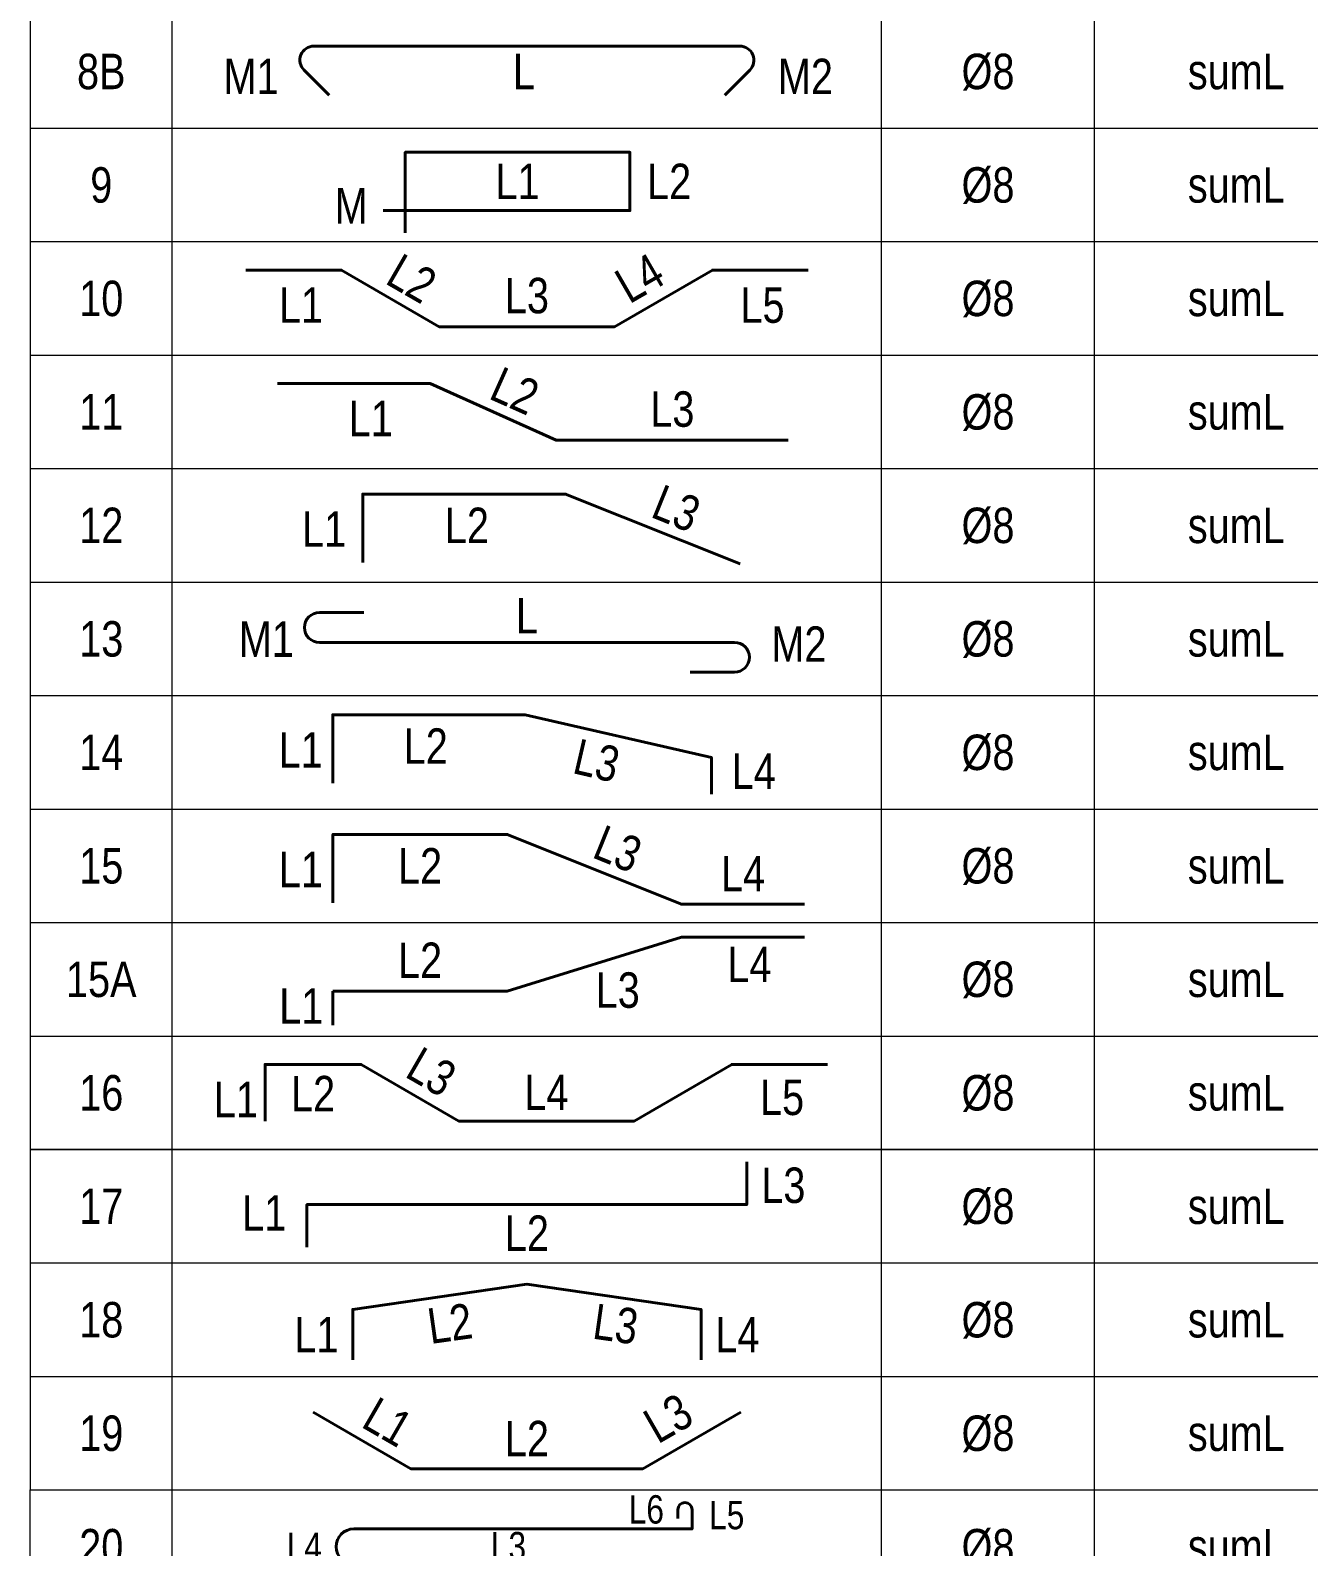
# Model space of a CAD drawing. Header units: millimetres. Extents: x -14778 to 41958, y -833 to 22884.
# Drawn here: x 19867 to 19957.1, y 5774.3 to 5881.2 of the extents above; entities that cross this region are included whole.
import ezdxf
from ezdxf.enums import TextEntityAlignment as Align

# ---------------------------------------------------------------- set-up
doc = ezdxf.new("R2010")
doc.units = ezdxf.units.MM
for name, color, linetype, lineweight in [('DCE_BaoBeTong', 4, 'Continuous', 20), ('Dce_text', 7, 'Continuous', 13), ('DCE_ThepChu', 1, 'Continuous', 40)]:
    doc.layers.add(name, color=color, linetype=linetype, lineweight=lineweight)
doc.styles.add('Dce_Text', font='arial.ttf', dxfattribs={"width": 0.85})

# ---------------------------------------------------------------- blocks, each defined once
blk = doc.blocks.new('TK9')
at = {"layer": 'DCE_BaoBeTong'}
for p, q in [((25, -8), (25, 0)), ((75, -8), (75, 0)), ((90, -8), (90, 0))]:
    blk.add_line(p, q, dxfattribs=at)
for points in [[(15, -8), (25, -8), (75, -8), (90, -8), (122.5, -8), (135, -8), (147.5, -8), (167.5, -8), (192.5, -8), (192.5, 0)], [(15, 0), (15, -8)]]:
    blk.add_lwpolyline(points, dxfattribs=at)
at = {"layer": 'DCE_ThepChu'}
blk.add_lwpolyline([(41.42, -7.37), (41.42, -1.7), (57.26, -1.7), (57.26, -5.81), (39.86, -5.81)], dxfattribs=at)
at = {"layer": 'Dce_text', "color": 2, "style": 'Dce_Text', "width": 0.8, "flags": 4}
for tag, p in [('SH', (20, -4)), ('DK', (82.5, -4)), ('sumL', (100, -4)), ('SKC', (116.25, -4)), ('SL', (128.75, -4))]:
    blk.add_attdef(tag, text='', height=2.5, dxfattribs=at).set_placement(p, align=Align.MIDDLE_CENTER)
at = {"layer": 'Dce_text', "color": 2, "style": 'Dce_Text', "width": 0.8}
for tag, p in [('L1', (49.34, -3.76)), ('TSL', (141.25, -4))]:
    blk.add_attdef(tag, text='', height=2.5, dxfattribs=at).set_placement(p, align=Align.MIDDLE_CENTER)
blk.add_attdef('L2', text='', height=2.5, dxfattribs=at).set_placement((58.47, -3.76), align=Align.MIDDLE_LEFT)
at = {"layer": 'Dce_text', "color": 2, "style": 'Dce_Text', "width": 0.8, "flags": 4}
for tag, p in [('Lall', (162.5, -4)), ('KL', (185.5, -4))]:
    blk.add_attdef(tag, text='', height=2.5, dxfattribs=at).set_placement(p, align=Align.MIDDLE_RIGHT)
at = {"layer": 'Dce_text', "color": 2, "style": 'Dce_Text', "width": 0.8}
blk.add_attdef('M', text='', height=2.5, dxfattribs=at).set_placement((38.78, -5.47), align=Align.MIDDLE_RIGHT)
blk = doc.blocks.new('TK10')
at = {"layer": 'DCE_BaoBeTong'}
for p, q in [((25, -8), (25, 0)), ((75, -8), (75, 0)), ((90, -8), (90, 0))]:
    blk.add_line(p, q, dxfattribs=at)
for points in [[(15, -8), (25, -8), (75, -8), (90, -8), (122.5, -8), (135, -8), (147.5, -8), (167.5, -8), (192.5, -8), (192.5, 0)], [(15, 0), (15, -8)]]:
    blk.add_lwpolyline(points, dxfattribs=at)
at = {"layer": 'DCE_ThepChu'}
blk.add_lwpolyline([(69.82, -2), (63.07, -2), (56.18, -6), (43.82, -6), (36.93, -2), (30.18, -2)], dxfattribs=at)
at = {"layer": 'Dce_text', "color": 2, "style": 'Dce_Text', "width": 0.8}
for tag, rotation, p in [('L2', 330, (41.89, -2.6)), ('L4', 30, (57.94, -2.57))]:
    blk.add_attdef(tag, text='', height=2.5, rotation=rotation, dxfattribs=at).set_placement(p, align=Align.MIDDLE_CENTER)
at = {"layer": 'Dce_text', "color": 2, "style": 'Dce_Text', "width": 0.8, "flags": 4}
for tag, p in [('SH', (20, -4)), ('DK', (82.5, -4)), ('sumL', (100, -4)), ('SKC', (116.25, -4)), ('SL', (128.75, -4))]:
    blk.add_attdef(tag, text='', height=2.5, dxfattribs=at).set_placement(p, align=Align.MIDDLE_CENTER)
at = {"layer": 'Dce_text', "color": 2, "style": 'Dce_Text', "width": 0.8}
for tag, p in [('L3', (50, -3.8)), ('TSL', (141.25, -4))]:
    blk.add_attdef(tag, text='', height=2.5, dxfattribs=at).set_placement(p, align=Align.MIDDLE_CENTER)
at = {"layer": 'Dce_text', "color": 2, "style": 'Dce_Text', "width": 0.8, "flags": 4}
for tag, p in [('Lall', (162.5, -4)), ('KL', (185.5, -4))]:
    blk.add_attdef(tag, text='', height=2.5, dxfattribs=at).set_placement(p, align=Align.MIDDLE_RIGHT)
at = {"layer": 'Dce_text', "color": 2, "style": 'Dce_Text', "width": 0.8}
blk.add_attdef('L1', text='', height=2.5, dxfattribs=at).set_placement((35.63, -4.48), align=Align.MIDDLE_RIGHT)
blk.add_attdef('L5', text='', height=2.5, dxfattribs=at).set_placement((64.27, -4.48), align=Align.MIDDLE_LEFT)
blk = doc.blocks.new('TK11')
at = {"layer": 'DCE_BaoBeTong'}
for p, q in [((25, -8), (25, 0)), ((75, -8), (75, 0)), ((90, -8), (90, 0))]:
    blk.add_line(p, q, dxfattribs=at)
for points in [[(15, -8), (25, -8), (75, -8), (90, -8), (122.5, -8), (135, -8), (147.5, -8), (167.5, -8), (192.5, -8), (192.5, 0)], [(15, 0), (15, -8)]]:
    blk.add_lwpolyline(points, dxfattribs=at)
at = {"layer": 'DCE_ThepChu'}
blk.add_lwpolyline([(68.42, -6), (52.07, -6), (43.18, -2), (32.43, -2)], dxfattribs=at)
at = {"layer": 'Dce_text', "color": 2, "style": 'Dce_Text', "width": 0.8}
blk.add_attdef('L2', text='', height=2.5, rotation=336, dxfattribs=at).set_placement((49.15, -2.53), align=Align.MIDDLE_CENTER)
at = {"layer": 'Dce_text', "color": 2, "style": 'Dce_Text', "width": 0.8, "flags": 4}
for tag, p in [('SH', (20, -4)), ('DK', (82.5, -4)), ('sumL', (100, -4)), ('SKC', (116.25, -4)), ('SL', (128.75, -4))]:
    blk.add_attdef(tag, text='', height=2.5, dxfattribs=at).set_placement(p, align=Align.MIDDLE_CENTER)
at = {"layer": 'Dce_text', "color": 2, "style": 'Dce_Text', "width": 0.8}
for tag, p in [('L3', (60.25, -3.8)), ('TSL', (141.25, -4))]:
    blk.add_attdef(tag, text='', height=2.5, dxfattribs=at).set_placement(p, align=Align.MIDDLE_CENTER)
at = {"layer": 'Dce_text', "color": 2, "style": 'Dce_Text', "width": 0.8, "flags": 4}
for tag, p in [('Lall', (162.5, -4)), ('KL', (185.5, -4))]:
    blk.add_attdef(tag, text='', height=2.5, dxfattribs=at).set_placement(p, align=Align.MIDDLE_RIGHT)
at = {"layer": 'Dce_text', "color": 2, "style": 'Dce_Text', "width": 0.8}
blk.add_attdef('L1', text='', height=2.5, dxfattribs=at).set_placement((40.55, -4.48), align=Align.MIDDLE_RIGHT)
blk = doc.blocks.new('TK12')
at = {"layer": 'DCE_BaoBeTong'}
for p, q in [((25, -8), (25, 0)), ((75, -8), (75, 0)), ((90, -8), (90, 0))]:
    blk.add_line(p, q, dxfattribs=at)
for points in [[(15, -8), (25, -8), (75, -8), (90, -8), (122.5, -8), (135, -8), (147.5, -8), (167.5, -8), (192.5, -8), (192.5, 0)], [(15, 0), (15, -8)]]:
    blk.add_lwpolyline(points, dxfattribs=at)
at = {"layer": 'DCE_ThepChu'}
blk.add_lwpolyline([(65.02, -6.71), (52.73, -1.79), (38.43, -1.79), (38.43, -6.62)], dxfattribs=at)
at = {"layer": 'Dce_text', "color": 2, "style": 'Dce_Text', "width": 0.8}
blk.add_attdef('L3', text='', height=2.5, rotation=338, dxfattribs=at).set_placement((60.53, -2.8), align=Align.MIDDLE_CENTER)
at = {"layer": 'Dce_text', "color": 2, "style": 'Dce_Text', "width": 0.8, "flags": 4}
for tag, p in [('SH', (20, -4)), ('DK', (82.5, -4)), ('sumL', (100, -4)), ('SKC', (116.25, -4)), ('SL', (128.75, -4))]:
    blk.add_attdef(tag, text='', height=2.5, dxfattribs=at).set_placement(p, align=Align.MIDDLE_CENTER)
at = {"layer": 'Dce_text', "color": 2, "style": 'Dce_Text', "width": 0.8}
blk.add_attdef('L1', text='', height=2.5, dxfattribs=at).set_placement((37.26, -4.27), align=Align.MIDDLE_RIGHT)
for tag, p in [('L2', (45.77, -4)), ('TSL', (141.25, -4))]:
    blk.add_attdef(tag, text='', height=2.5, dxfattribs=at).set_placement(p, align=Align.MIDDLE_CENTER)
at = {"layer": 'Dce_text', "color": 2, "style": 'Dce_Text', "width": 0.8, "flags": 4}
for tag, p in [('Lall', (162.5, -4)), ('KL', (185.5, -4))]:
    blk.add_attdef(tag, text='', height=2.5, dxfattribs=at).set_placement(p, align=Align.MIDDLE_RIGHT)
blk = doc.blocks.new('TK13')
at = {"layer": 'DCE_BaoBeTong'}
for p, q in [((25, -8), (25, 0)), ((75, -8), (75, 0)), ((90, -8), (90, 0))]:
    blk.add_line(p, q, dxfattribs=at)
for points in [[(15, -8), (25, -8), (75, -8), (90, -8), (122.5, -8), (135, -8), (147.5, -8), (167.5, -8), (192.5, -8), (192.5, 0)], [(15, 0), (15, -8)]]:
    blk.add_lwpolyline(points, dxfattribs=at)
at = {"layer": 'DCE_ThepChu'}
blk.add_lwpolyline([(38.5, -2.15), (35.37, -2.15, 1), (35.37, -4.25), (64.63, -4.25, -1), (64.63, -6.35), (61.5, -6.35)], format="xyb", dxfattribs=at)
at = {"layer": 'Dce_text', "color": 2, "style": 'Dce_Text', "width": 0.8, "flags": 4}
for tag, p in [('L', (50, -2.38)), ('SH', (20, -4)), ('DK', (82.5, -4)), ('sumL', (100, -4)), ('SKC', (116.25, -4)), ('SL', (128.75, -4))]:
    blk.add_attdef(tag, text='', height=2.5, dxfattribs=at).set_placement(p, align=Align.MIDDLE_CENTER)
at = {"layer": 'Dce_text', "color": 2, "style": 'Dce_Text', "width": 0.8}
blk.add_attdef('M1', text='', height=2.5, dxfattribs=at).set_placement((33.56, -4.02), align=Align.MIDDLE_RIGHT)
blk.add_attdef('M2', text='', height=2.5, dxfattribs=at).set_placement((67.23, -4.37), align=Align.MIDDLE_LEFT)
blk.add_attdef('TSL', text='', height=2.5, dxfattribs=at).set_placement((141.25, -4), align=Align.MIDDLE_CENTER)
at = {"layer": 'Dce_text', "color": 2, "style": 'Dce_Text', "width": 0.8, "flags": 4}
for tag, p in [('Lall', (162.5, -4)), ('KL', (185.5, -4))]:
    blk.add_attdef(tag, text='', height=2.5, dxfattribs=at).set_placement(p, align=Align.MIDDLE_RIGHT)
blk = doc.blocks.new('TK14')
at = {"layer": 'DCE_BaoBeTong'}
for p, q in [((25, -8), (25, 0)), ((75, -8), (75, 0)), ((90, -8), (90, 0))]:
    blk.add_line(p, q, dxfattribs=at)
for points in [[(15, -8), (25, -8), (75, -8), (90, -8), (122.5, -8), (135, -8), (147.5, -8), (167.5, -8), (192.5, -8), (192.5, 0)], [(15, 0), (15, -8)]]:
    blk.add_lwpolyline(points, dxfattribs=at)
at = {"layer": 'DCE_ThepChu'}
blk.add_lwpolyline([(63, -6.94), (63, -4.36), (49.87, -1.35), (36.32, -1.35), (36.32, -6.18)], dxfattribs=at)
at = {"layer": 'Dce_text', "color": 2, "style": 'Dce_Text', "width": 0.8, "flags": 4}
for tag, p in [('SH', (20, -4)), ('DK', (82.5, -4)), ('sumL', (100, -4)), ('SKC', (116.25, -4)), ('SL', (128.75, -4))]:
    blk.add_attdef(tag, text='', height=2.5, dxfattribs=at).set_placement(p, align=Align.MIDDLE_CENTER)
at = {"layer": 'Dce_text', "color": 2, "style": 'Dce_Text', "width": 0.8}
blk.add_attdef('L1', text='', height=2.5, dxfattribs=at).set_placement((35.23, -3.83), align=Align.MIDDLE_RIGHT)
for tag, p in [('L2', (42.86, -3.56)), ('TSL', (141.25, -4))]:
    blk.add_attdef(tag, text='', height=2.5, dxfattribs=at).set_placement(p, align=Align.MIDDLE_CENTER)
blk.add_attdef('L3', text='', height=2.5, rotation=347, dxfattribs=at).set_placement((54.92, -4.59), align=Align.MIDDLE_CENTER)
at = {"layer": 'Dce_text', "color": 2, "style": 'Dce_Text', "width": 0.8, "flags": 4}
for tag, p in [('Lall', (162.5, -4)), ('KL', (185.5, -4))]:
    blk.add_attdef(tag, text='', height=2.5, dxfattribs=at).set_placement(p, align=Align.MIDDLE_RIGHT)
at = {"layer": 'Dce_text', "color": 2, "style": 'Dce_Text', "width": 0.8}
blk.add_attdef('L4', text='', height=2.5, dxfattribs=at).set_placement((64.43, -5.33), align=Align.MIDDLE_LEFT)
blk = doc.blocks.new('TK15')
at = {"layer": 'DCE_BaoBeTong'}
for p, q in [((25, -8), (25, 0)), ((75, -8), (75, 0)), ((90, -8), (90, 0))]:
    blk.add_line(p, q, dxfattribs=at)
for points in [[(15, -8), (25, -8), (75, -8), (90, -8), (122.5, -8), (135, -8), (147.5, -8), (167.5, -8), (192.5, -8), (192.5, 0)], [(15, 0), (15, -8)]]:
    blk.add_lwpolyline(points, dxfattribs=at)
at = {"layer": 'DCE_ThepChu'}
blk.add_lwpolyline([(69.56, -6.71), (60.89, -6.71), (48.61, -1.79), (36.33, -1.79), (36.33, -6.62)], dxfattribs=at)
at = {"layer": 'Dce_text', "color": 2, "style": 'Dce_Text', "width": 0.8}
blk.add_attdef('L3', text='', height=2.5, rotation=338, dxfattribs=at).set_placement((56.41, -2.8), align=Align.MIDDLE_CENTER)
at = {"layer": 'Dce_text', "color": 2, "style": 'Dce_Text', "width": 0.8, "flags": 4}
for tag, p in [('SH', (20, -4)), ('DK', (82.5, -4)), ('sumL', (100, -4)), ('SKC', (116.25, -4)), ('SL', (128.75, -4))]:
    blk.add_attdef(tag, text='', height=2.5, dxfattribs=at).set_placement(p, align=Align.MIDDLE_CENTER)
at = {"layer": 'Dce_text', "color": 2, "style": 'Dce_Text', "width": 0.8}
blk.add_attdef('L1', text='', height=2.5, dxfattribs=at).set_placement((35.34, -4.27), align=Align.MIDDLE_RIGHT)
for tag, p in [('L2', (42.47, -4)), ('TSL', (141.25, -4)), ('L4', (65.23, -4.55))]:
    blk.add_attdef(tag, text='', height=2.5, dxfattribs=at).set_placement(p, align=Align.MIDDLE_CENTER)
at = {"layer": 'Dce_text', "color": 2, "style": 'Dce_Text', "width": 0.8, "flags": 4}
for tag, p in [('Lall', (162.5, -4)), ('KL', (185.5, -4))]:
    blk.add_attdef(tag, text='', height=2.5, dxfattribs=at).set_placement(p, align=Align.MIDDLE_RIGHT)
blk = doc.blocks.new('TK16')
at = {"layer": 'DCE_BaoBeTong'}
for p, q in [((25, -8), (25, 0)), ((75, -8), (75, 0)), ((90, -8), (90, 0))]:
    blk.add_line(p, q, dxfattribs=at)
for points in [[(15, -8), (25, -8), (75, -8), (90, -8), (122.5, -8), (135, -8), (147.5, -8), (167.5, -8), (192.5, -8), (192.5, 0)], [(15, 0), (15, -8)]]:
    blk.add_lwpolyline(points, dxfattribs=at)
at = {"layer": 'DCE_ThepChu'}
blk.add_lwpolyline([(71.19, -2), (64.44, -2), (57.55, -6), (45.2, -6), (38.31, -2), (31.55, -2), (31.55, -6)], dxfattribs=at)
at = {"layer": 'Dce_text', "color": 2, "style": 'Dce_Text', "width": 0.8}
blk.add_attdef('L3', text='', height=2.5, rotation=330, dxfattribs=at).set_placement((43.27, -2.52), align=Align.MIDDLE_CENTER)
at = {"layer": 'Dce_text', "color": 2, "style": 'Dce_Text', "width": 0.8, "flags": 4}
for tag, p in [('SH', (20, -4)), ('DK', (82.5, -4)), ('sumL', (100, -4)), ('SKC', (116.25, -4)), ('SL', (128.75, -4))]:
    blk.add_attdef(tag, text='', height=2.5, dxfattribs=at).set_placement(p, align=Align.MIDDLE_CENTER)
at = {"layer": 'Dce_text', "color": 2, "style": 'Dce_Text', "width": 0.8}
for tag, p in [('L2', (34.93, -4.06)), ('L4', (51.37, -3.97)), ('TSL', (141.25, -4))]:
    blk.add_attdef(tag, text='', height=2.5, dxfattribs=at).set_placement(p, align=Align.MIDDLE_CENTER)
blk.add_attdef('L5', text='', height=2.5, dxfattribs=at).set_placement((66.42, -4.32), align=Align.MIDDLE_LEFT)
at = {"layer": 'Dce_text', "color": 2, "style": 'Dce_Text', "width": 0.8, "flags": 4}
for tag, p in [('Lall', (162.5, -4)), ('KL', (185.5, -4))]:
    blk.add_attdef(tag, text='', height=2.5, dxfattribs=at).set_placement(p, align=Align.MIDDLE_RIGHT)
at = {"layer": 'Dce_text', "color": 2, "style": 'Dce_Text', "width": 0.8}
blk.add_attdef('L1', text='', height=2.5, dxfattribs=at).set_placement((31.04, -4.48), align=Align.MIDDLE_RIGHT)
blk = doc.blocks.new('TK18')
at = {"layer": 'DCE_BaoBeTong'}
for p, q in [((25, -8), (25, 0)), ((75, -8), (75, 0)), ((90, -8), (90, 0))]:
    blk.add_line(p, q, dxfattribs=at)
for points in [[(15, -8), (25, -8), (75, -8), (90, -8), (122.5, -8), (135, -8), (147.5, -8), (167.5, -8), (192.5, -8), (192.5, 0)], [(15, 0), (15, -8)]]:
    blk.add_lwpolyline(points, dxfattribs=at)
at = {"layer": 'DCE_ThepChu'}
blk.add_lwpolyline([(37.72, -6.83), (37.72, -3.27), (50, -1.5), (62.28, -3.27), (62.28, -6.83)], dxfattribs=at)
at = {"layer": 'Dce_text', "color": 2, "style": 'Dce_Text', "width": 0.8, "flags": 4}
for tag, p in [('SH', (20, -4)), ('DK', (82.5, -4)), ('sumL', (100, -4)), ('SKC', (116.25, -4)), ('SL', (128.75, -4))]:
    blk.add_attdef(tag, text='', height=2.5, dxfattribs=at).set_placement(p, align=Align.MIDDLE_CENTER)
at = {"layer": 'Dce_text', "color": 2, "style": 'Dce_Text', "width": 0.8}
for tag, rotation, p in [('L2', 8, (44.57, -4.26)), ('L3', 352, (56.26, -4.3))]:
    blk.add_attdef(tag, text='', height=2.5, rotation=rotation, dxfattribs=at).set_placement(p, align=Align.MIDDLE_CENTER)
blk.add_attdef('TSL', text='', height=2.5, dxfattribs=at).set_placement((141.25, -4), align=Align.MIDDLE_CENTER)
at = {"layer": 'Dce_text', "color": 2, "style": 'Dce_Text', "width": 0.8, "flags": 4}
for tag, p in [('Lall', (162.5, -4)), ('KL', (185.5, -4))]:
    blk.add_attdef(tag, text='', height=2.5, dxfattribs=at).set_placement(p, align=Align.MIDDLE_RIGHT)
at = {"layer": 'Dce_text', "color": 2, "style": 'Dce_Text', "width": 0.8}
blk.add_attdef('L1', text='', height=2.5, dxfattribs=at).set_placement((36.72, -5.05), align=Align.MIDDLE_RIGHT)
blk.add_attdef('L4', text='', height=2.5, dxfattribs=at).set_placement((63.28, -5.05), align=Align.MIDDLE_LEFT)
blk = doc.blocks.new('TK19')
at = {"layer": 'DCE_BaoBeTong'}
for p, q in [((25, -8), (25, 0)), ((75, -8), (75, 0)), ((90, -8), (90, 0))]:
    blk.add_line(p, q, dxfattribs=at)
for points in [[(15, -8), (25, -8), (75, -8), (90, -8), (122.5, -8), (135, -8), (147.5, -8), (167.5, -8), (192.5, -8), (192.5, 0)], [(15, 0), (15, -8)]]:
    blk.add_lwpolyline(points, dxfattribs=at)
at = {"layer": 'DCE_ThepChu'}
blk.add_lwpolyline([(65.07, -2.51), (58.18, -6.51), (41.82, -6.51), (34.93, -2.51)], dxfattribs=at)
at = {"layer": 'Dce_text', "color": 2, "style": 'Dce_Text', "width": 0.8}
for tag, rotation, p in [('L1', 330, (40.2, -3.22)), ('L3', 30, (59.95, -2.94))]:
    blk.add_attdef(tag, text='', height=2.5, rotation=rotation, dxfattribs=at).set_placement(p, align=Align.MIDDLE_CENTER)
at = {"layer": 'Dce_text', "color": 2, "style": 'Dce_Text', "width": 0.8, "flags": 4}
for tag, p in [('SH', (20, -4)), ('DK', (82.5, -4)), ('sumL', (100, -4)), ('SKC', (116.25, -4)), ('SL', (128.75, -4))]:
    blk.add_attdef(tag, text='', height=2.5, dxfattribs=at).set_placement(p, align=Align.MIDDLE_CENTER)
at = {"layer": 'Dce_text', "color": 2, "style": 'Dce_Text', "width": 0.8}
for tag, p in [('L2', (50, -4.38)), ('TSL', (141.25, -4))]:
    blk.add_attdef(tag, text='', height=2.5, dxfattribs=at).set_placement(p, align=Align.MIDDLE_CENTER)
at = {"layer": 'Dce_text', "color": 2, "style": 'Dce_Text', "width": 0.8, "flags": 4}
for tag, p in [('Lall', (162.5, -4)), ('KL', (185.5, -4))]:
    blk.add_attdef(tag, text='', height=2.5, dxfattribs=at).set_placement(p, align=Align.MIDDLE_RIGHT)
blk = doc.blocks.new('TK20')
at = {"layer": 'DCE_BaoBeTong'}
for p, q in [((15, -8), (15, 0)), ((25, -8), (25, 0)), ((75, -8), (75, 0)), ((90, -8), (90, 0))]:
    blk.add_line(p, q, dxfattribs=at)
at = {"layer": 'DCE_ThepChu'}
blk.add_lwpolyline([(60.64, -2.02), (60.64, -1.39, -1), (61.64, -1.39), (61.64, -2.75), (37.8, -2.75, 1), (37.8, -5.25), (61.64, -5.25), (61.64, -6.61, -1), (60.64, -6.61), (60.64, -5.98)], format="xyb", dxfattribs=at)
at = {"layer": 'Dce_text', "color": 2, "style": 'Dce_Text', "width": 0.8}
for tag, p in [('L6', (59.66, -1.38)), ('L4', (35.55, -4)), ('L1', (59.62, -6.62))]:
    blk.add_attdef(tag, text='', height=2, dxfattribs=at).set_placement(p, align=Align.MIDDLE_RIGHT)
for tag, p in [('L5', (62.84, -1.78)), ('L2', (62.82, -6.15))]:
    blk.add_attdef(tag, text='', height=2, dxfattribs=at).set_placement(p, align=Align.MIDDLE_LEFT)
at = {"layer": 'Dce_text', "color": 2, "style": 'Dce_Text', "width": 0.8, "flags": 4}
for tag, p in [('SH', (20, -4)), ('DK', (82.5, -4)), ('sumL', (100, -4)), ('SKC', (116.25, -4)), ('SL', (128.75, -4))]:
    blk.add_attdef(tag, text='', height=2.5, dxfattribs=at).set_placement(p, align=Align.MIDDLE_CENTER)
at = {"layer": 'Dce_text', "color": 2, "style": 'Dce_Text', "width": 0.8}
for tag, height, p in [('L3', 2, (48.7, -3.96)), ('TSL', 2.5, (141.25, -4))]:
    blk.add_attdef(tag, text='', height=height, dxfattribs=at).set_placement(p, align=Align.MIDDLE_CENTER)
at = {"layer": 'Dce_text', "color": 2, "style": 'Dce_Text', "width": 0.8, "flags": 4}
for tag, p in [('Lall', (162.5, -4)), ('KL', (185.5, -4))]:
    blk.add_attdef(tag, text='', height=2.5, dxfattribs=at).set_placement(p, align=Align.MIDDLE_RIGHT)
blk = doc.blocks.new('TK17')
at = {"layer": 'DCE_BaoBeTong'}
for p, q in [((25, -8), (25, 0)), ((75, -8), (75, 0)), ((90, -8), (90, 0))]:
    blk.add_line(p, q, dxfattribs=at)
blk.add_lwpolyline([(15, -8), (25, -8), (75, -8), (90, -8), (122.5, -8), (135, -8), (147.5, -8), (167.5, -8), (192.5, -8), (192.5, 0), (167.5, 0), (147.5, 0), (135, 0), (122.5, 0), (90, 0), (75, 0), (25, 0), (15, 0), (15, -8)], dxfattribs=at)
at = {"layer": 'DCE_ThepChu'}
blk.add_lwpolyline([(65.5, -0.88), (65.5, -3.88), (34.5, -3.88), (34.5, -6.88)], dxfattribs=at)
at = {"layer": 'Dce_text', "color": 2, "style": 'Dce_Text', "width": 0.8}
blk.add_attdef('L3', text='', height=2.5, dxfattribs=at).set_placement((66.52, -2.52), align=Align.MIDDLE_LEFT)
at = {"layer": 'Dce_text', "color": 2, "style": 'Dce_Text', "width": 0.8, "flags": 4}
for tag, p in [('SH', (20, -4)), ('DK', (82.5, -4)), ('sumL', (100, -4)), ('SKC', (116.25, -4)), ('SL', (128.75, -4))]:
    blk.add_attdef(tag, text='', height=2.5, dxfattribs=at).set_placement(p, align=Align.MIDDLE_CENTER)
at = {"layer": 'Dce_text', "color": 2, "style": 'Dce_Text', "width": 0.8}
for tag, p in [('TSL', (141.25, -4)), ('L2', (50, -5.9))]:
    blk.add_attdef(tag, text='', height=2.5, dxfattribs=at).set_placement(p, align=Align.MIDDLE_CENTER)
at = {"layer": 'Dce_text', "color": 2, "style": 'Dce_Text', "width": 0.8, "flags": 4}
for tag, p in [('Lall', (162.5, -4)), ('KL', (185.5, -4))]:
    blk.add_attdef(tag, text='', height=2.5, dxfattribs=at).set_placement(p, align=Align.MIDDLE_RIGHT)
at = {"layer": 'Dce_text', "color": 2, "style": 'Dce_Text', "width": 0.8}
blk.add_attdef('L1', text='', height=2.5, dxfattribs=at).set_placement((33.04, -4.48), align=Align.MIDDLE_RIGHT)
blk = doc.blocks.new('TK15A')
at = {"layer": 'DCE_BaoBeTong'}
for p, q in [((25, -8), (25, 0)), ((75, -8), (75, 0)), ((90, -8), (90, 0))]:
    blk.add_line(p, q, dxfattribs=at)
for points in [[(15, -8), (25, -8), (75, -8), (90, -8), (122.5, -8), (135, -8), (147.5, -8), (167.5, -8), (192.5, -8), (192.5, 0)], [(15, 0), (15, -8)]]:
    blk.add_lwpolyline(points, dxfattribs=at)
at = {"layer": 'DCE_ThepChu'}
for p, q in [((60.89, -1.02), (48.61, -4.83)), ((69.56, -1.02), (60.89, -1.02)), ((48.61, -4.83), (36.33, -4.83)), ((36.33, -4.83), (36.33, -7.23))]:
    blk.add_line(p, q, dxfattribs=at)
at = {"layer": 'Dce_text', "color": 2, "style": 'Dce_Text', "width": 0.8}
for tag, p in [('L2', (42.47, -2.66)), ('L4', (65.68, -2.95)), ('TSL', (141.25, -4)), ('L3', (56.39, -4.77))]:
    blk.add_attdef(tag, text='', height=2.5, dxfattribs=at).set_placement(p, align=Align.MIDDLE_CENTER)
at = {"layer": 'Dce_text', "color": 2, "style": 'Dce_Text', "width": 0.8, "flags": 4}
for tag, p in [('SH', (20, -4)), ('DK', (82.5, -4)), ('sumL', (100, -4)), ('SKC', (116.25, -4)), ('SL', (128.75, -4))]:
    blk.add_attdef(tag, text='', height=2.5, dxfattribs=at).set_placement(p, align=Align.MIDDLE_CENTER)
for tag, p in [('Lall', (162.5, -4)), ('KL', (185.5, -4))]:
    blk.add_attdef(tag, text='', height=2.5, dxfattribs=at).set_placement(p, align=Align.MIDDLE_RIGHT)
at = {"layer": 'Dce_text', "color": 2, "style": 'Dce_Text', "width": 0.8}
blk.add_attdef('L1', text='', height=2.5, dxfattribs=at).set_placement((35.65, -5.88), align=Align.MIDDLE_RIGHT)
blk = doc.blocks.new('TK8B')
at = {"layer": 'DCE_BaoBeTong'}
for p, q in [((25, -8), (25, 0)), ((75, -8), (75, 0)), ((90, -8), (90, 0))]:
    blk.add_line(p, q, dxfattribs=at)
for points in [[(15, -8), (25, -8), (75, -8), (90, -8), (122.5, -8), (135, -8), (147.5, -8), (167.5, -8), (192.5, -8), (192.5, 0)], [(15, 0), (15, -8)]]:
    blk.add_lwpolyline(points, dxfattribs=at)
at = {"layer": 'DCE_ThepChu'}
blk.add_line((35, -2.21), (65, -2.21), dxfattribs=at)
for points in [[(34.29, -3.91), (36.06, -5.68)], [(65.71, -3.91), (63.94, -5.68)]]:
    blk.add_lwpolyline(points, dxfattribs=at)
for centre, start, end in [((35, -3.21), 90, 225), ((65, -3.21), 315, 90)]:
    blk.add_arc(centre, 1, start, end, dxfattribs=at)
at = {"layer": 'Dce_text', "color": 2, "style": 'Dce_Text', "width": 0.8, "flags": 4}
for tag, p in [('SH', (20, -4)), ('L', (49.79, -4)), ('DK', (82.5, -4)), ('sumL', (100, -4)), ('SKC', (116.25, -4)), ('SL', (128.75, -4))]:
    blk.add_attdef(tag, text='', height=2.5, dxfattribs=at).set_placement(p, align=Align.MIDDLE_CENTER)
at = {"layer": 'Dce_text', "color": 2, "style": 'Dce_Text', "width": 0.8}
blk.add_attdef('M1', text='', height=2.5, dxfattribs=at).set_placement((32.5, -4.36), align=Align.MIDDLE_RIGHT)
blk.add_attdef('M2', text='', height=2.5, dxfattribs=at).set_placement((67.69, -4.36), align=Align.MIDDLE_LEFT)
blk.add_attdef('TSL', text='', height=2.5, dxfattribs=at).set_placement((141.25, -4), align=Align.MIDDLE_CENTER)
at = {"layer": 'Dce_text', "color": 2, "style": 'Dce_Text', "width": 0.8, "flags": 4}
for tag, p in [('Lall', (162.5, -4)), ('KL', (185.5, -4))]:
    blk.add_attdef(tag, text='', height=2.5, dxfattribs=at).set_placement(p, align=Align.MIDDLE_RIGHT)
blk = doc.blocks.new('Block_ALL')
ref = blk.add_blockref('TK8B', (19851.97, 5882.29))
ref.add_attrib('M2', 'M2', dxfattribs={"layer": 'Dce_text', "color": 2, "height": 2.5, "style": 'Dce_Text', "width": 0.8}).set_placement((19919.66, 5877.94), align=Align.MIDDLE_LEFT)
ref.add_attrib('M1', 'M1', dxfattribs={"layer": 'Dce_text', "color": 2, "height": 2.5, "style": 'Dce_Text', "width": 0.8}).set_placement((19884.47, 5877.94), align=Align.MIDDLE_RIGHT)
ref.add_attrib('sumL', 'sumL', dxfattribs={"layer": 'Dce_text', "color": 2, "height": 2.5, "style": 'Dce_Text', "width": 0.8}).set_placement((19951.97, 5878.29), align=Align.MIDDLE_CENTER)
ref.add_attrib('DK', 'Ø8', dxfattribs={"layer": 'Dce_text', "color": 2, "height": 2.5, "style": 'Dce_Text', "width": 0.8}).set_placement((19934.47, 5878.29), align=Align.MIDDLE_CENTER)
ref.add_attrib('L', 'L', dxfattribs={"layer": 'Dce_text', "color": 2, "height": 2.5, "style": 'Dce_Text', "width": 0.8}).set_placement((19901.76, 5878.29), align=Align.MIDDLE_CENTER)
ref.add_attrib('SH', '8B', dxfattribs={"layer": 'Dce_text', "color": 2, "height": 2.5, "style": 'Dce_Text', "width": 0.8}).set_placement((19871.97, 5878.29), align=Align.MIDDLE_CENTER)
ref = blk.add_blockref('TK9', (19851.97, 5874.29))
ref.add_attrib('L2', 'L2', dxfattribs={"layer": 'Dce_text', "color": 2, "height": 2.5, "style": 'Dce_Text', "width": 0.8}).set_placement((19910.44, 5870.54), align=Align.MIDDLE_LEFT)
ref.add_attrib('L1', 'L1', dxfattribs={"layer": 'Dce_text', "color": 2, "height": 2.5, "style": 'Dce_Text', "width": 0.8}).set_placement((19901.31, 5870.54), align=Align.MIDDLE_CENTER)
ref.add_attrib('M', 'M', dxfattribs={"layer": 'Dce_text', "color": 2, "height": 2.5, "style": 'Dce_Text', "width": 0.8}).set_placement((19890.75, 5868.82), align=Align.MIDDLE_RIGHT)
ref.add_attrib('SH', '9', dxfattribs={"layer": 'Dce_text', "color": 2, "height": 2.5, "style": 'Dce_Text', "width": 0.8}).set_placement((19871.97, 5870.29), align=Align.MIDDLE_CENTER)
ref.add_attrib('DK', 'Ø8', dxfattribs={"layer": 'Dce_text', "color": 2, "height": 2.5, "style": 'Dce_Text', "width": 0.8}).set_placement((19934.47, 5870.29), align=Align.MIDDLE_CENTER)
ref.add_attrib('sumL', 'sumL', dxfattribs={"layer": 'Dce_text', "color": 2, "height": 2.5, "style": 'Dce_Text', "width": 0.8}).set_placement((19951.97, 5870.29), align=Align.MIDDLE_CENTER)
ref = blk.add_blockref('TK10', (19851.97, 5866.29))
ref.add_attrib('L5', 'L5', dxfattribs={"layer": 'Dce_text', "color": 2, "height": 2.5, "style": 'Dce_Text', "width": 0.8}).set_placement((19917.02, 5861.82), align=Align.MIDDLE_LEFT)
ref.add_attrib('L4', 'L4', dxfattribs={"layer": 'Dce_text', "color": 2, "height": 2.5, "rotation": 30, "style": 'Dce_Text', "width": 0.8}).set_placement((19909.91, 5863.72), align=Align.MIDDLE_CENTER)
ref.add_attrib('L3', 'L3', dxfattribs={"layer": 'Dce_text', "color": 2, "height": 2.5, "style": 'Dce_Text', "width": 0.8}).set_placement((19901.97, 5862.49), align=Align.MIDDLE_CENTER)
ref.add_attrib('L2', 'L2', dxfattribs={"layer": 'Dce_text', "color": 2, "height": 2.5, "rotation": 330, "style": 'Dce_Text', "width": 0.8}).set_placement((19893.86, 5863.69), align=Align.MIDDLE_CENTER)
ref.add_attrib('L1', 'L1', dxfattribs={"layer": 'Dce_text', "color": 2, "height": 2.5, "style": 'Dce_Text', "width": 0.8}).set_placement((19887.6, 5861.82), align=Align.MIDDLE_RIGHT)
ref.add_attrib('sumL', 'sumL', dxfattribs={"layer": 'Dce_text', "color": 2, "height": 2.5, "style": 'Dce_Text', "width": 0.8}).set_placement((19951.97, 5862.29), align=Align.MIDDLE_CENTER)
ref.add_attrib('DK', 'Ø8', dxfattribs={"layer": 'Dce_text', "color": 2, "height": 2.5, "style": 'Dce_Text', "width": 0.8}).set_placement((19934.47, 5862.29), align=Align.MIDDLE_CENTER)
ref.add_attrib('SH', '10', dxfattribs={"layer": 'Dce_text', "color": 2, "height": 2.5, "style": 'Dce_Text', "width": 0.8}).set_placement((19871.97, 5862.29), align=Align.MIDDLE_CENTER)
ref = blk.add_blockref('TK11', (19851.97, 5858.29))
ref.add_attrib('SH', '11', dxfattribs={"layer": 'Dce_text', "color": 2, "height": 2.5, "style": 'Dce_Text', "width": 0.8}).set_placement((19871.97, 5854.29), align=Align.MIDDLE_CENTER)
ref.add_attrib('DK', 'Ø8', dxfattribs={"layer": 'Dce_text', "color": 2, "height": 2.5, "style": 'Dce_Text', "width": 0.8}).set_placement((19934.47, 5854.29), align=Align.MIDDLE_CENTER)
ref.add_attrib('sumL', 'sumL', dxfattribs={"layer": 'Dce_text', "color": 2, "height": 2.5, "style": 'Dce_Text', "width": 0.8}).set_placement((19951.97, 5854.29), align=Align.MIDDLE_CENTER)
ref.add_attrib('L1', 'L1', dxfattribs={"layer": 'Dce_text', "color": 2, "height": 2.5, "style": 'Dce_Text', "width": 0.8}).set_placement((19892.52, 5853.82), align=Align.MIDDLE_RIGHT)
ref.add_attrib('L2', 'L2', dxfattribs={"layer": 'Dce_text', "color": 2, "height": 2.5, "rotation": 336, "style": 'Dce_Text', "width": 0.8}).set_placement((19901.12, 5855.77), align=Align.MIDDLE_CENTER)
ref.add_attrib('L3', 'L3', dxfattribs={"layer": 'Dce_text', "color": 2, "height": 2.5, "style": 'Dce_Text', "width": 0.8}).set_placement((19912.22, 5854.49), align=Align.MIDDLE_CENTER)
ref = blk.add_blockref('TK12', (19851.97, 5850.29))
ref.add_attrib('SH', '12', dxfattribs={"layer": 'Dce_text', "color": 2, "height": 2.5, "style": 'Dce_Text', "width": 0.8}).set_placement((19871.97, 5846.29), align=Align.MIDDLE_CENTER)
ref.add_attrib('DK', 'Ø8', dxfattribs={"layer": 'Dce_text', "color": 2, "height": 2.5, "style": 'Dce_Text', "width": 0.8}).set_placement((19934.47, 5846.29), align=Align.MIDDLE_CENTER)
ref.add_attrib('sumL', 'sumL', dxfattribs={"layer": 'Dce_text', "color": 2, "height": 2.5, "style": 'Dce_Text', "width": 0.8}).set_placement((19951.97, 5846.29), align=Align.MIDDLE_CENTER)
ref.add_attrib('L1', 'L1', dxfattribs={"layer": 'Dce_text', "color": 2, "height": 2.5, "style": 'Dce_Text', "width": 0.8}).set_placement((19889.23, 5846.03), align=Align.MIDDLE_RIGHT)
ref.add_attrib('L2', 'L2', dxfattribs={"layer": 'Dce_text', "color": 2, "height": 2.5, "style": 'Dce_Text', "width": 0.8}).set_placement((19897.74, 5846.29), align=Align.MIDDLE_CENTER)
ref.add_attrib('L3', 'L3', dxfattribs={"layer": 'Dce_text', "color": 2, "height": 2.5, "rotation": 338, "style": 'Dce_Text', "width": 0.8}).set_placement((19912.51, 5847.49), align=Align.MIDDLE_CENTER)
ref = blk.add_blockref('TK13', (19851.97, 5842.29))
ref.add_attrib('SH', '13', dxfattribs={"layer": 'Dce_text', "color": 2, "height": 2.5, "style": 'Dce_Text', "width": 0.8}).set_placement((19871.97, 5838.29), align=Align.MIDDLE_CENTER)
ref.add_attrib('L', 'L', dxfattribs={"layer": 'Dce_text', "color": 2, "height": 2.5, "style": 'Dce_Text', "width": 0.8}).set_placement((19901.97, 5839.92), align=Align.MIDDLE_CENTER)
ref.add_attrib('DK', 'Ø8', dxfattribs={"layer": 'Dce_text', "color": 2, "height": 2.5, "style": 'Dce_Text', "width": 0.8}).set_placement((19934.47, 5838.29), align=Align.MIDDLE_CENTER)
ref.add_attrib('sumL', 'sumL', dxfattribs={"layer": 'Dce_text', "color": 2, "height": 2.5, "style": 'Dce_Text', "width": 0.8}).set_placement((19951.97, 5838.29), align=Align.MIDDLE_CENTER)
ref.add_attrib('M1', 'M1', dxfattribs={"layer": 'Dce_text', "color": 2, "height": 2.5, "style": 'Dce_Text', "width": 0.8}).set_placement((19885.54, 5838.27), align=Align.MIDDLE_RIGHT)
ref.add_attrib('M2', 'M2', dxfattribs={"layer": 'Dce_text', "color": 2, "height": 2.5, "style": 'Dce_Text', "width": 0.8}).set_placement((19919.2, 5837.92), align=Align.MIDDLE_LEFT)
ref = blk.add_blockref('TK14', (19851.97, 5834.29))
ref.add_attrib('L4', 'L4', dxfattribs={"layer": 'Dce_text', "color": 2, "height": 2.5, "style": 'Dce_Text', "width": 0.8}).set_placement((19916.4, 5828.96), align=Align.MIDDLE_LEFT)
ref.add_attrib('L3', 'L3', dxfattribs={"layer": 'Dce_text', "color": 2, "height": 2.5, "rotation": 347, "style": 'Dce_Text', "width": 0.8}).set_placement((19906.89, 5829.71), align=Align.MIDDLE_CENTER)
ref.add_attrib('L2', 'L2', dxfattribs={"layer": 'Dce_text', "color": 2, "height": 2.5, "style": 'Dce_Text', "width": 0.8}).set_placement((19894.84, 5830.73), align=Align.MIDDLE_CENTER)
ref.add_attrib('L1', 'L1', dxfattribs={"layer": 'Dce_text', "color": 2, "height": 2.5, "style": 'Dce_Text', "width": 0.8}).set_placement((19887.58, 5830.46), align=Align.MIDDLE_RIGHT)
ref.add_attrib('sumL', 'sumL', dxfattribs={"layer": 'Dce_text', "color": 2, "height": 2.5, "style": 'Dce_Text', "width": 0.8}).set_placement((19951.97, 5830.29), align=Align.MIDDLE_CENTER)
ref.add_attrib('DK', 'Ø8', dxfattribs={"layer": 'Dce_text', "color": 2, "height": 2.5, "style": 'Dce_Text', "width": 0.8}).set_placement((19934.47, 5830.29), align=Align.MIDDLE_CENTER)
ref.add_attrib('SH', '14', dxfattribs={"layer": 'Dce_text', "color": 2, "height": 2.5, "style": 'Dce_Text', "width": 0.8}).set_placement((19871.97, 5830.29), align=Align.MIDDLE_CENTER)
ref = blk.add_blockref('TK15', (19851.97, 5826.29))
ref.add_attrib('L4', 'L4', dxfattribs={"layer": 'Dce_text', "color": 2, "height": 2.5, "style": 'Dce_Text', "width": 0.8}).set_placement((19917.2, 5821.74), align=Align.MIDDLE_CENTER)
ref.add_attrib('L3', 'L3', dxfattribs={"layer": 'Dce_text', "color": 2, "height": 2.5, "rotation": 338, "style": 'Dce_Text', "width": 0.8}).set_placement((19908.38, 5823.49), align=Align.MIDDLE_CENTER)
ref.add_attrib('L2', 'L2', dxfattribs={"layer": 'Dce_text', "color": 2, "height": 2.5, "style": 'Dce_Text', "width": 0.8}).set_placement((19894.44, 5822.29), align=Align.MIDDLE_CENTER)
ref.add_attrib('L1', 'L1', dxfattribs={"layer": 'Dce_text', "color": 2, "height": 2.5, "style": 'Dce_Text', "width": 0.8}).set_placement((19887.59, 5822.03), align=Align.MIDDLE_RIGHT)
ref.add_attrib('sumL', 'sumL', dxfattribs={"layer": 'Dce_text', "color": 2, "height": 2.5, "style": 'Dce_Text', "width": 0.8}).set_placement((19951.97, 5822.29), align=Align.MIDDLE_CENTER)
ref.add_attrib('DK', 'Ø8', dxfattribs={"layer": 'Dce_text', "color": 2, "height": 2.5, "style": 'Dce_Text', "width": 0.8}).set_placement((19934.47, 5822.29), align=Align.MIDDLE_CENTER)
ref.add_attrib('SH', '15', dxfattribs={"layer": 'Dce_text', "color": 2, "height": 2.5, "style": 'Dce_Text', "width": 0.8}).set_placement((19871.97, 5822.29), align=Align.MIDDLE_CENTER)
ref = blk.add_blockref('TK15A', (19851.97, 5818.29))
ref.add_attrib('L4', 'L4', dxfattribs={"layer": 'Dce_text', "color": 2, "height": 2.5, "style": 'Dce_Text', "width": 0.8}).set_placement((19917.65, 5815.34), align=Align.MIDDLE_CENTER)
ref.add_attrib('L3', 'L3', dxfattribs={"layer": 'Dce_text', "color": 2, "height": 2.5, "style": 'Dce_Text', "width": 0.8}).set_placement((19908.37, 5813.53), align=Align.MIDDLE_CENTER)
ref.add_attrib('L2', 'L2', dxfattribs={"layer": 'Dce_text', "color": 2, "height": 2.5, "style": 'Dce_Text', "width": 0.8}).set_placement((19894.44, 5815.63), align=Align.MIDDLE_CENTER)
ref.add_attrib('L1', 'L1', dxfattribs={"layer": 'Dce_text', "color": 2, "height": 2.5, "style": 'Dce_Text', "width": 0.8}).set_placement((19887.62, 5812.41), align=Align.MIDDLE_RIGHT)
ref.add_attrib('sumL', 'sumL', dxfattribs={"layer": 'Dce_text', "color": 2, "height": 2.5, "style": 'Dce_Text', "width": 0.8}).set_placement((19951.97, 5814.29), align=Align.MIDDLE_CENTER)
ref.add_attrib('DK', 'Ø8', dxfattribs={"layer": 'Dce_text', "color": 2, "height": 2.5, "style": 'Dce_Text', "width": 0.8}).set_placement((19934.47, 5814.29), align=Align.MIDDLE_CENTER)
ref.add_attrib('SH', '15A', dxfattribs={"layer": 'Dce_text', "color": 2, "height": 2.5, "style": 'Dce_Text', "width": 0.8}).set_placement((19871.97, 5814.29), align=Align.MIDDLE_CENTER)
ref = blk.add_blockref('TK16', (19851.97, 5810.29))
ref.add_attrib('SH', '16', dxfattribs={"layer": 'Dce_text', "color": 2, "height": 2.5, "style": 'Dce_Text', "width": 0.8}).set_placement((19871.97, 5806.29), align=Align.MIDDLE_CENTER)
ref.add_attrib('DK', 'Ø8', dxfattribs={"layer": 'Dce_text', "color": 2, "height": 2.5, "style": 'Dce_Text', "width": 0.8}).set_placement((19934.47, 5806.29), align=Align.MIDDLE_CENTER)
ref.add_attrib('sumL', 'sumL', dxfattribs={"layer": 'Dce_text', "color": 2, "height": 2.5, "style": 'Dce_Text', "width": 0.8}).set_placement((19951.97, 5806.29), align=Align.MIDDLE_CENTER)
ref.add_attrib('L1', 'L1', dxfattribs={"layer": 'Dce_text', "color": 2, "height": 2.5, "style": 'Dce_Text', "width": 0.8}).set_placement((19883.01, 5805.82), align=Align.MIDDLE_RIGHT)
ref.add_attrib('L2', 'L2', dxfattribs={"layer": 'Dce_text', "color": 2, "height": 2.5, "style": 'Dce_Text', "width": 0.8}).set_placement((19886.9, 5806.23), align=Align.MIDDLE_CENTER)
ref.add_attrib('L3', 'L3', dxfattribs={"layer": 'Dce_text', "color": 2, "height": 2.5, "rotation": 330, "style": 'Dce_Text', "width": 0.8}).set_placement((19895.25, 5807.77), align=Align.MIDDLE_CENTER)
ref.add_attrib('L4', 'L4', dxfattribs={"layer": 'Dce_text', "color": 2, "height": 2.5, "style": 'Dce_Text', "width": 0.8}).set_placement((19903.34, 5806.32), align=Align.MIDDLE_CENTER)
ref.add_attrib('L5', 'L5', dxfattribs={"layer": 'Dce_text', "color": 2, "height": 2.5, "style": 'Dce_Text', "width": 0.8}).set_placement((19918.4, 5805.97), align=Align.MIDDLE_LEFT)
ref = blk.add_blockref('TK17', (19851.97, 5802.29))
ref.add_attrib('L3', 'L3', dxfattribs={"layer": 'Dce_text', "color": 2, "height": 2.5, "style": 'Dce_Text', "width": 0.8}).set_placement((19918.49, 5799.77), align=Align.MIDDLE_LEFT)
ref.add_attrib('L2', 'L2', dxfattribs={"layer": 'Dce_text', "color": 2, "height": 2.5, "style": 'Dce_Text', "width": 0.8}).set_placement((19901.97, 5796.39), align=Align.MIDDLE_CENTER)
ref.add_attrib('L1', 'L1', dxfattribs={"layer": 'Dce_text', "color": 2, "height": 2.5, "style": 'Dce_Text', "width": 0.8}).set_placement((19885.01, 5797.82), align=Align.MIDDLE_RIGHT)
ref.add_attrib('sumL', 'sumL', dxfattribs={"layer": 'Dce_text', "color": 2, "height": 2.5, "style": 'Dce_Text', "width": 0.8}).set_placement((19951.97, 5798.29), align=Align.MIDDLE_CENTER)
ref.add_attrib('DK', 'Ø8', dxfattribs={"layer": 'Dce_text', "color": 2, "height": 2.5, "style": 'Dce_Text', "width": 0.8}).set_placement((19934.47, 5798.29), align=Align.MIDDLE_CENTER)
ref.add_attrib('SH', '17', dxfattribs={"layer": 'Dce_text', "color": 2, "height": 2.5, "style": 'Dce_Text', "width": 0.8}).set_placement((19871.97, 5798.29), align=Align.MIDDLE_CENTER)
ref = blk.add_blockref('TK18', (19851.97, 5794.29))
ref.add_attrib('L4', 'L4', dxfattribs={"layer": 'Dce_text', "color": 2, "height": 2.5, "style": 'Dce_Text', "width": 0.8}).set_placement((19915.25, 5789.24), align=Align.MIDDLE_LEFT)
ref.add_attrib('L3', 'L3', dxfattribs={"layer": 'Dce_text', "color": 2, "height": 2.5, "rotation": 352, "style": 'Dce_Text', "width": 0.8}).set_placement((19908.23, 5789.99), align=Align.MIDDLE_CENTER)
ref.add_attrib('L2', 'L2', dxfattribs={"layer": 'Dce_text', "color": 2, "height": 2.5, "rotation": 8, "style": 'Dce_Text', "width": 0.8}).set_placement((19896.54, 5790.03), align=Align.MIDDLE_CENTER)
ref.add_attrib('L1', 'L1', dxfattribs={"layer": 'Dce_text', "color": 2, "height": 2.5, "style": 'Dce_Text', "width": 0.8}).set_placement((19888.69, 5789.24), align=Align.MIDDLE_RIGHT)
ref.add_attrib('sumL', 'sumL', dxfattribs={"layer": 'Dce_text', "color": 2, "height": 2.5, "style": 'Dce_Text', "width": 0.8}).set_placement((19951.97, 5790.29), align=Align.MIDDLE_CENTER)
ref.add_attrib('DK', 'Ø8', dxfattribs={"layer": 'Dce_text', "color": 2, "height": 2.5, "style": 'Dce_Text', "width": 0.8}).set_placement((19934.47, 5790.29), align=Align.MIDDLE_CENTER)
ref.add_attrib('SH', '18', dxfattribs={"layer": 'Dce_text', "color": 2, "height": 2.5, "style": 'Dce_Text', "width": 0.8}).set_placement((19871.97, 5790.29), align=Align.MIDDLE_CENTER)
ref = blk.add_blockref('TK19', (19851.97, 5786.29))
ref.add_attrib('SH', '19', dxfattribs={"layer": 'Dce_text', "color": 2, "height": 2.5, "style": 'Dce_Text', "width": 0.8}).set_placement((19871.97, 5782.29), align=Align.MIDDLE_CENTER)
ref.add_attrib('DK', 'Ø8', dxfattribs={"layer": 'Dce_text', "color": 2, "height": 2.5, "style": 'Dce_Text', "width": 0.8}).set_placement((19934.47, 5782.29), align=Align.MIDDLE_CENTER)
ref.add_attrib('sumL', 'sumL', dxfattribs={"layer": 'Dce_text', "color": 2, "height": 2.5, "style": 'Dce_Text', "width": 0.8}).set_placement((19951.97, 5782.29), align=Align.MIDDLE_CENTER)
ref.add_attrib('L1', 'L1', dxfattribs={"layer": 'Dce_text', "color": 2, "height": 2.5, "rotation": 330, "style": 'Dce_Text', "width": 0.8}).set_placement((19892.17, 5783.08), align=Align.MIDDLE_CENTER)
ref.add_attrib('L2', 'L2', dxfattribs={"layer": 'Dce_text', "color": 2, "height": 2.5, "style": 'Dce_Text', "width": 0.8}).set_placement((19901.97, 5781.91), align=Align.MIDDLE_CENTER)
ref.add_attrib('L3', 'L3', dxfattribs={"layer": 'Dce_text', "color": 2, "height": 2.5, "rotation": 30, "style": 'Dce_Text', "width": 0.8}).set_placement((19911.92, 5783.35), align=Align.MIDDLE_CENTER)
ref = blk.add_blockref('TK20', (19851.97, 5778.29))
ref.add_attrib('L5', 'L5', dxfattribs={"layer": 'Dce_text', "color": 2, "height": 2, "style": 'Dce_Text', "width": 0.8}).set_placement((19914.81, 5776.52), align=Align.MIDDLE_LEFT)
ref.add_attrib('L6', 'L6', dxfattribs={"layer": 'Dce_text', "color": 2, "height": 2, "style": 'Dce_Text', "width": 0.8}).set_placement((19911.63, 5776.92), align=Align.MIDDLE_RIGHT)
ref.add_attrib('L4', 'L4', dxfattribs={"layer": 'Dce_text', "color": 2, "height": 2, "style": 'Dce_Text', "width": 0.8}).set_placement((19887.52, 5774.29), align=Align.MIDDLE_RIGHT)
ref.add_attrib('L3', 'L3', dxfattribs={"layer": 'Dce_text', "color": 2, "height": 2, "style": 'Dce_Text', "width": 0.8}).set_placement((19900.67, 5774.33), align=Align.MIDDLE_CENTER)
ref.add_attrib('sumL', 'sumL', dxfattribs={"layer": 'Dce_text', "color": 2, "height": 2.5, "style": 'Dce_Text', "width": 0.8}).set_placement((19951.97, 5774.29), align=Align.MIDDLE_CENTER)
ref.add_attrib('DK', 'Ø8', dxfattribs={"layer": 'Dce_text', "color": 2, "height": 2.5, "style": 'Dce_Text', "width": 0.8}).set_placement((19934.47, 5774.29), align=Align.MIDDLE_CENTER)
ref.add_attrib('SH', '20', dxfattribs={"layer": 'Dce_text', "color": 2, "height": 2.5, "style": 'Dce_Text', "width": 0.8}).set_placement((19871.97, 5774.29), align=Align.MIDDLE_CENTER)

msp = doc.modelspace()

# ---------------------------------------------------------------- block references
msp.add_blockref('Block_ALL', (0, 0))

doc.saveas('drawing.dxf')
